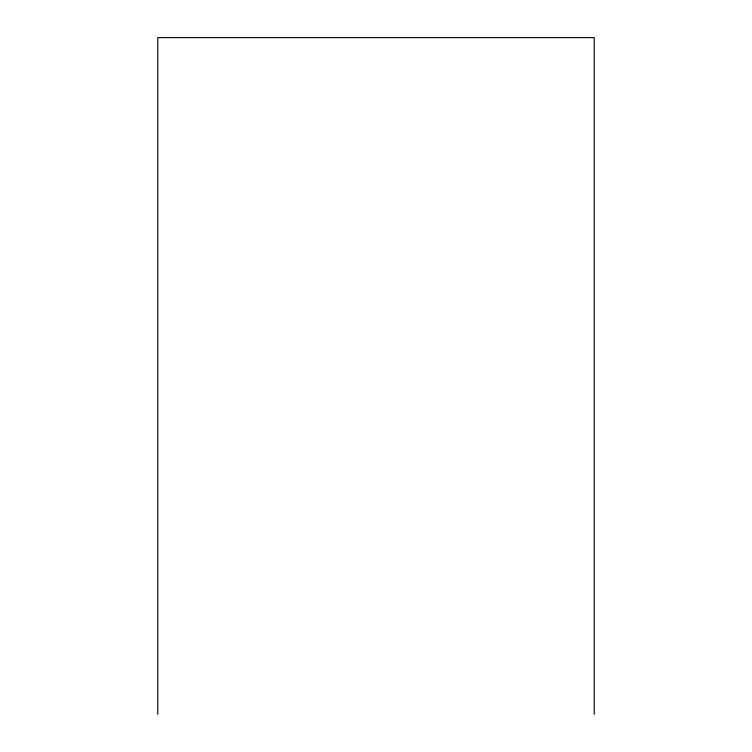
<?xml version="1.0" encoding="UTF-8"?>
<svg xmlns="http://www.w3.org/2000/svg" width="752" height="752" viewBox="0 0 752 752"><rect width="100%" height="100%" fill="white"/><g stroke="black" fill="none" stroke-linecap="round" stroke-linejoin="round"><path stroke-width="1.13" d="M594.221 714.4L594.221 37.6L157.779 37.6L157.779 714.4"/></g></svg>
